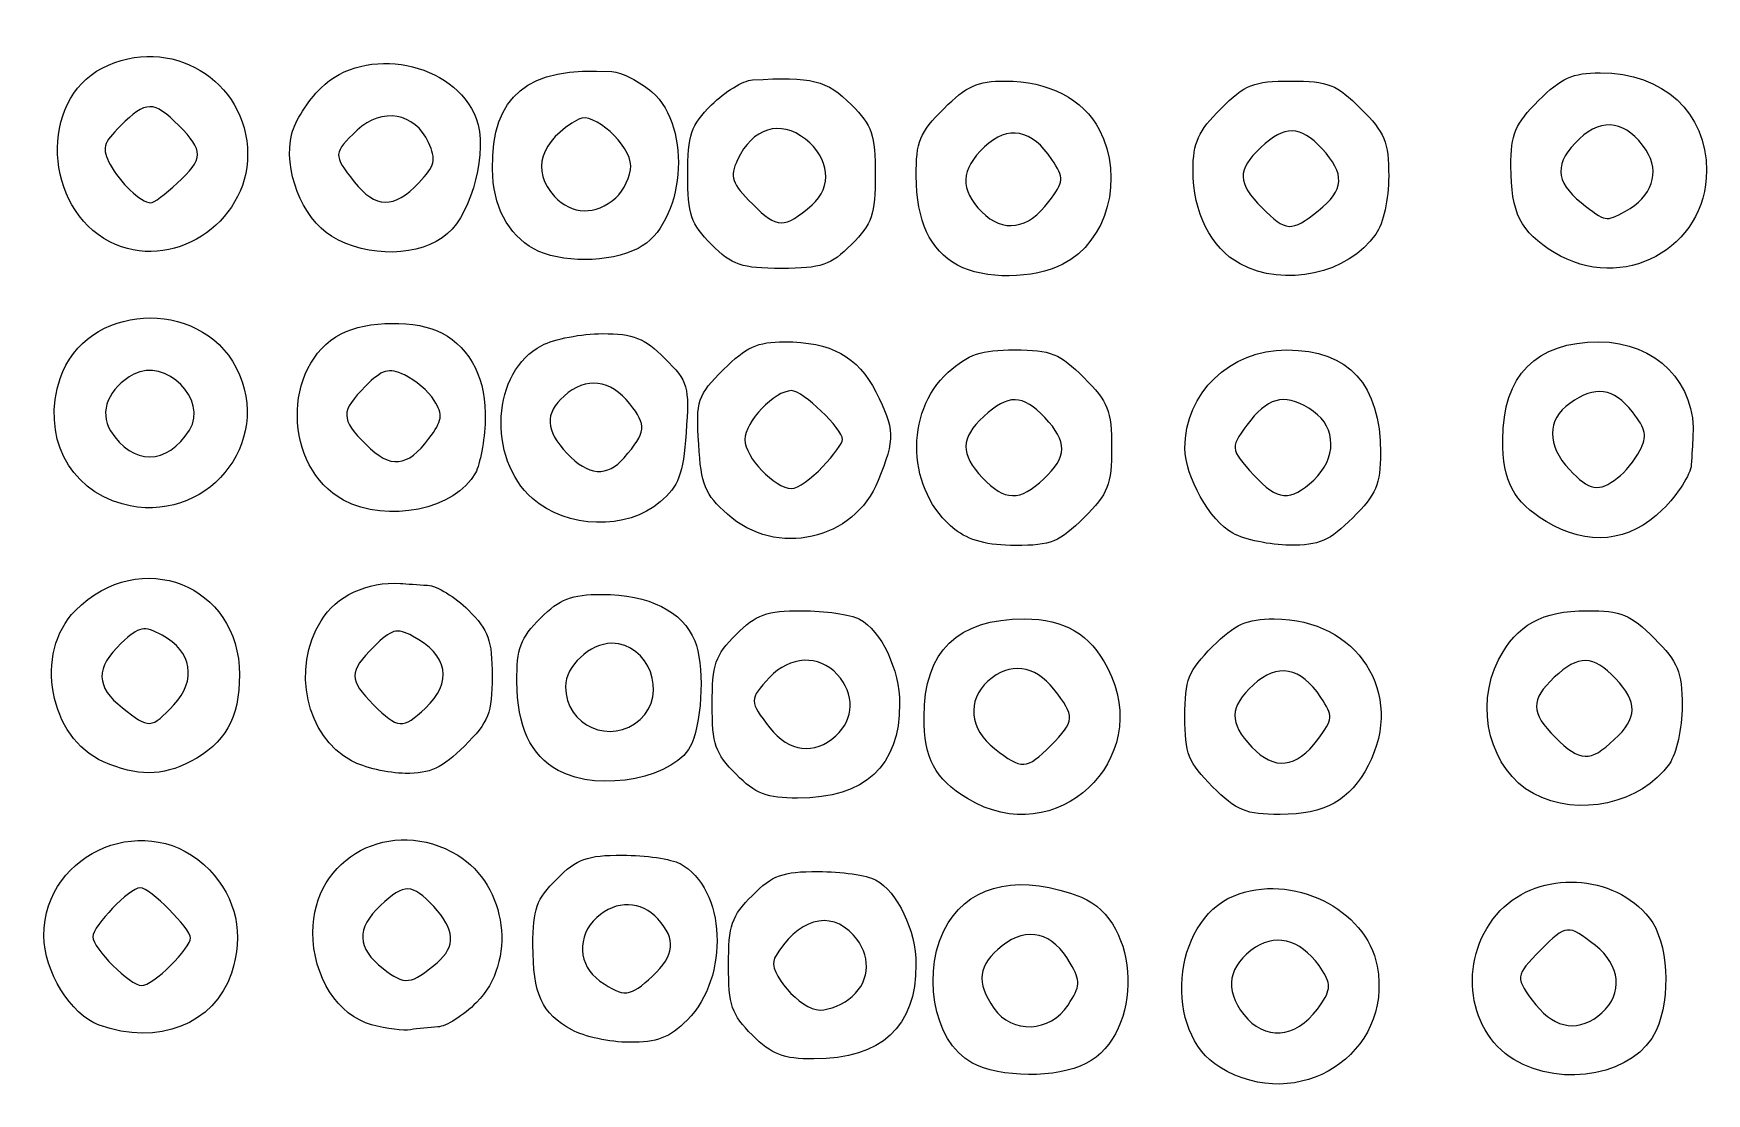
# Model space of a CAD drawing. Extents: x -1 to 2559, y 1 to 1442.
# Drawn here: x 194.4 to 468.1, y 439.7 to 613.1 of the extents above; entities that cross this region are included whole.
import ezdxf

# ---------------------------------------------------------------- set-up
doc = ezdxf.new("R2010")
doc.units = 0
doc.layers.get('0').update_dxf_attribs({"linetype": 'CONTINUOUS'})
doc.layers.add('IMAGE', color=7, linetype='CONTINUOUS')

# ---------------------------------------------------------------- blocks, each defined once
blk = doc.blocks.new('wave')
at = {"layer": 'IMAGE', "color": 7}
for points in [[(-684.96, -1021.35), (-684.96, -1021.35)], [(-581.1, -1024.87), (-581.1, -1024.87)], [(-626.62, -1032.09), (-626.62, -1032.09)], [(-697.02, -1116), (-697.02, -1116)]]:
    blk.add_lwpolyline(points, dxfattribs=at)
for points in [[(-645.45, -1021.3), (-645.45, -1021.3)], [(-613.21, -1023.74), (-613.21, -1023.74)], [(-542.37, -1024.36), (-542.37, -1024.36)], [(-498.28, -1025.85), (-498.28, -1025.85)], [(-448.05, -1025.92), (-448.05, -1025.92)], [(-695.97, -1030.93), (-695.97, -1030.93)], [(-659.7, -1030.01), (-659.7, -1030.01)], [(-597.54, -1031.39), (-597.54, -1031.39)], [(-511.09, -1034.53), (-511.09, -1034.53)], [(-459.69, -1032.68), (-459.69, -1032.68)], [(-557.29, -1034.76), (-557.29, -1034.76)], [(-682.94, -1061.72), (-682.94, -1061.72)], [(-643.79, -1063.13), (-643.79, -1063.13)], [(-611.85, -1066.28), (-611.85, -1066.28)], [(-579.37, -1067.75), (-579.37, -1067.75)], [(-543.19, -1069.72), (-543.19, -1069.72)], [(-499.02, -1069.9), (-499.02, -1069.9)], [(-449.32, -1069.57), (-449.32, -1069.57)], [(-693.94, -1073.82), (-693.94, -1073.82)], [(-657.75, -1073.2), (-657.75, -1073.2)], [(-626.83, -1072.95), (-626.83, -1072.95)], [(-594.96, -1075.5), (-594.96, -1075.5)], [(-557.74, -1077.99), (-557.74, -1077.99)], [(-461.02, -1076.68), (-461.02, -1076.68)], [(-512.26, -1078.61), (-512.26, -1078.61)], [(-685.51, -1106.69), (-685.51, -1106.69)], [(-644.35, -1107.23), (-644.35, -1107.23)], [(-609.21, -1109.08), (-609.21, -1109.08)], [(-577.21, -1111.74), (-577.21, -1111.74)], [(-542.04, -1113.34), (-542.04, -1113.34)], [(-498.37, -1112.36), (-498.37, -1112.36)], [(-449.86, -1112.38), (-449.86, -1112.38)], [(-656.42, -1115.86), (-656.42, -1115.86)], [(-622.62, -1117.42), (-622.62, -1117.42)], [(-593.54, -1118.05), (-593.54, -1118.05)], [(-555.69, -1122.02), (-555.69, -1122.02)], [(-515.57, -1120.08), (-515.57, -1120.08)], [(-463.09, -1121.2), (-463.09, -1121.2)], [(-686.04, -1149.34), (-686.04, -1149.34)], [(-642.44, -1148.87), (-642.44, -1148.87)], [(-607.19, -1151.05), (-607.19, -1151.05)], [(-574.54, -1154.41), (-574.54, -1154.41)], [(-539.21, -1155.8), (-539.21, -1155.8)], [(-498.44, -1156.46), (-498.44, -1156.46)], [(-451.88, -1157.08), (-451.88, -1157.08)], [(-697.72, -1159.08), (-697.72, -1159.08)], [(-653.15, -1159.02), (-653.15, -1159.02)], [(-620.4, -1159.87), (-620.4, -1159.87)], [(-590.87, -1160.72), (-590.87, -1160.72)], [(-554.96, -1165.26), (-554.96, -1165.26)], [(-466.3, -1164.71), (-466.3, -1164.71)], [(-514.39, -1165.99), (-514.39, -1165.99)]]:
    blk.add_lwpolyline(points, close=True, dxfattribs=at)
for points in [[(-697.22, -1002.5), (-686.27, -996.84), (-673.44, -1004.46), (-673.44, -1016.62)], [(-661.47, -1005.78), (-654.29, -998.6), (-639.57, -1001.49), (-636.04, -1010.78)], [(-695.97, -1030.93), (-706.79, -1025.37), (-707.56, -1007.85), (-697.22, -1002.5)], [(-633.39, -1019.04), (-633.51, -1006.96), (-627.67, -1002.2), (-613.84, -1003.09)], [(-613.84, -1003.09), (-612.24, -1003.2), (-609.29, -1004.69), (-607.29, -1006.4)], [(-597.54, -1008.51), (-595.4, -1006.37), (-592.4, -1004.54), (-590.87, -1004.45)], [(-590.87, -1004.45), (-581.09, -1003.86), (-578.73, -1004.46), (-574.67, -1008.51)], [(-462.24, -1007.82), (-458.54, -1004.12), (-456.69, -1003.28), (-452.17, -1003.28)], [(-452.17, -1003.28), (-441.82, -1003.28), (-434.77, -1009.77), (-434.77, -1019.28)], [(-666.21, -1013.23), (-665.71, -1011.24), (-663.58, -1007.88), (-661.47, -1005.78)], [(-607.29, -1006.4), (-600.57, -1012.18), (-601.98, -1028.09), (-609.56, -1032.01)], [(-559.57, -1009.15), (-555.87, -1005.45), (-554.02, -1004.62), (-549.5, -1004.62)], [(-549.5, -1004.62), (-542.45, -1004.62), (-536.7, -1007.59), (-534.13, -1012.57)], [(-514.24, -1009.15), (-510.24, -1005.16), (-508.88, -1004.62), (-502.77, -1004.62)], [(-502.77, -1004.62), (-496.66, -1004.62), (-495.3, -1005.16), (-491.3, -1009.15)], [(-684.71, -1011.89), (-688.81, -1007.79), (-690.07, -1007.8), (-694.22, -1011.94)], [(-643.84, -1014.67), (-646.05, -1009.8), (-651.47, -1008.89), (-655.51, -1012.69)], [(-610.77, -1018.51), (-610.77, -1015.09), (-616.93, -1009.53), (-619.26, -1010.84)], [(-601.44, -1019.95), (-601.44, -1013.39), (-600.93, -1011.9), (-597.54, -1008.51)], [(-574.67, -1008.51), (-571.28, -1011.9), (-570.77, -1013.39), (-570.77, -1019.95)], [(-564.06, -1020.15), (-564.1, -1014.54), (-563.5, -1013.08), (-559.57, -1009.15)], [(-518.77, -1019.22), (-518.77, -1014.7), (-517.94, -1012.85), (-514.24, -1009.15)], [(-491.3, -1009.15), (-487.39, -1013.07), (-486.77, -1014.57), (-486.77, -1020.19)], [(-466.77, -1018.57), (-466.77, -1013.27), (-466.1, -1011.68), (-462.24, -1007.82)], [(-694.22, -1011.94), (-697.1, -1014.82), (-697.33, -1015.67), (-695.94, -1018.27)], [(-684.96, -1021.35), (-680.61, -1017.31), (-680.57, -1016.03), (-684.71, -1011.89)], [(-655.51, -1012.69), (-659.47, -1016.4), (-659.48, -1016.68), (-656.01, -1021.1)], [(-636.04, -1010.78), (-634.11, -1015.85), (-636.67, -1026.09), (-640.73, -1029.59)], [(-619.26, -1010.84), (-625.62, -1014.42), (-627.12, -1019.21), (-623.23, -1023.51)], [(-582.19, -1014.12), (-586.31, -1010.88), (-590.92, -1012.29), (-593.3, -1017.52)], [(-541.86, -1017.46), (-545.1, -1012.52), (-549.04, -1011.78), (-552.88, -1015.39)], [(-534.13, -1012.57), (-529.99, -1020.56), (-532.76, -1030.82), (-540.06, -1034.59)], [(-497.67, -1015.7), (-501.28, -1011.85), (-503.74, -1011.81), (-507.68, -1015.51)], [(-444.64, -1015.96), (-447.77, -1011.18), (-451.75, -1010.49), (-455.55, -1014.06)], [(-659.7, -1030.01), (-664.56, -1027.04), (-667.67, -1019.04), (-666.21, -1013.23)], [(-645.45, -1021.3), (-642.78, -1018.46), (-642.55, -1017.5), (-643.84, -1014.67)], [(-581.1, -1024.87), (-577.75, -1021.99), (-578.23, -1017.23), (-582.19, -1014.12)], [(-552.88, -1015.39), (-556.83, -1019.09), (-556.97, -1022.41), (-553.35, -1026.03)], [(-455.55, -1014.06), (-459.71, -1017.97), (-459.63, -1021.08), (-455.26, -1024.52)], [(-673.44, -1016.62), (-673.44, -1028.07), (-686.01, -1036.05), (-695.97, -1030.93)], [(-593.3, -1017.52), (-594.61, -1020.39), (-594.3, -1021.29), (-590.8, -1024.79)], [(-542.37, -1024.36), (-539.86, -1020.99), (-539.83, -1020.56), (-541.86, -1017.46)], [(-507.68, -1015.51), (-511.61, -1019.2), (-511.57, -1021.27), (-507.5, -1025.34)], [(-498.28, -1025.85), (-494.01, -1022.49), (-493.85, -1019.77), (-497.67, -1015.7)], [(-448.05, -1025.92), (-443.67, -1023.57), (-442.29, -1019.55), (-444.64, -1015.96)], [(-695.94, -1018.27), (-694.38, -1021.21), (-690.92, -1024.49), (-689.3, -1024.57)], [(-626.62, -1032.09), (-630.89, -1029.73), (-633.33, -1025.01), (-633.39, -1019.04)], [(-613.21, -1023.74), (-611.87, -1022.53), (-610.77, -1020.17), (-610.77, -1018.51)], [(-597.54, -1031.39), (-600.93, -1028), (-601.44, -1026.5), (-601.44, -1019.95)], [(-570.77, -1019.95), (-570.77, -1026.5), (-571.28, -1028), (-574.67, -1031.39)], [(-557.29, -1034.76), (-561.85, -1032.23), (-564, -1027.58), (-564.06, -1020.15)], [(-511.09, -1034.53), (-515.84, -1031.95), (-518.77, -1026.12), (-518.77, -1019.22)], [(-486.77, -1020.19), (-486.77, -1023.92), (-487.66, -1027.95), (-488.85, -1029.66)], [(-459.69, -1032.68), (-465.2, -1029.32), (-466.77, -1026.19), (-466.77, -1018.57)], [(-434.77, -1019.28), (-434.77, -1032.05), (-448.56, -1039.47), (-459.69, -1032.68)], [(-689.3, -1024.57), (-688.86, -1024.6), (-686.91, -1023.14), (-684.96, -1021.35)], [(-656.01, -1021.1), (-652.55, -1025.5), (-649.45, -1025.56), (-645.45, -1021.3)], [(-623.23, -1023.51), (-620.49, -1026.54), (-616.41, -1026.64), (-613.21, -1023.74)], [(-590.8, -1024.79), (-586.77, -1028.82), (-585.71, -1028.83), (-581.1, -1024.87)], [(-553.35, -1026.03), (-549.84, -1029.54), (-545.76, -1028.92), (-542.37, -1024.36)], [(-507.5, -1025.34), (-503.52, -1029.32), (-502.75, -1029.36), (-498.28, -1025.85)], [(-455.26, -1024.52), (-451.18, -1027.73), (-451.36, -1027.69), (-448.05, -1025.92)], [(-640.73, -1029.59), (-645.21, -1033.44), (-653.75, -1033.63), (-659.7, -1030.01)], [(-586.1, -1035.28), (-592.66, -1035.28), (-594.15, -1034.77), (-597.54, -1031.39)], [(-574.67, -1031.39), (-578.06, -1034.77), (-579.55, -1035.28), (-586.1, -1035.28)], [(-488.85, -1029.66), (-493.43, -1036.2), (-503.82, -1038.47), (-511.09, -1034.53)], [(-609.56, -1032.01), (-614.19, -1034.41), (-622.38, -1034.44), (-626.62, -1032.09)], [(-540.06, -1034.59), (-544.84, -1037.06), (-552.99, -1037.14), (-557.29, -1034.76)], [(-704.1, -1053.27), (-700.05, -1041), (-681.34, -1039.87), (-675.31, -1051.52)], [(-658.15, -1045.98), (-654, -1043.76), (-645.66, -1043.69), (-641.63, -1045.85)], [(-657.75, -1073.2), (-667.63, -1067.83), (-667.88, -1051.18), (-658.15, -1045.98)], [(-641.63, -1045.85), (-636.89, -1048.38), (-634.32, -1053.59), (-634.57, -1060.16)], [(-626.83, -1072.95), (-634.34, -1066.24), (-633.48, -1052.11), (-625.32, -1047.89)], [(-625.32, -1047.89), (-623.25, -1046.82), (-618.79, -1045.95), (-615.4, -1045.95)], [(-615.4, -1045.95), (-610.31, -1045.95), (-608.53, -1046.66), (-605.18, -1050)], [(-595.57, -1051.82), (-591.91, -1048.15), (-590, -1047.28), (-585.63, -1047.28)], [(-585.63, -1047.28), (-578.01, -1047.28), (-573.62, -1049.69), (-570.66, -1055.49)], [(-468.1, -1063.3), (-468.1, -1052.82), (-462.66, -1047.28), (-452.37, -1047.29)], [(-452.37, -1047.29), (-443.04, -1047.3), (-436.36, -1054.1), (-436.99, -1062.95)], [(-682.94, -1061.72), (-679.86, -1056.79), (-686.85, -1049.81), (-692.07, -1052.6)], [(-605.18, -1050), (-601.37, -1053.81), (-601.16, -1054.54), (-601.71, -1062.2)], [(-558.83, -1052.28), (-555.5, -1049.3), (-553.46, -1048.62), (-547.95, -1048.62)], [(-547.95, -1048.62), (-542.02, -1048.62), (-540.6, -1049.18), (-536.64, -1053.15)], [(-520.1, -1064.7), (-520.1, -1055.65), (-512.82, -1048.62), (-503.44, -1048.62)], [(-503.44, -1048.62), (-493.26, -1048.62), (-488.1, -1054.28), (-488.1, -1065.48)], [(-693.94, -1073.82), (-702.83, -1071.36), (-707.17, -1062.58), (-704.1, -1053.27)], [(-692.07, -1052.6), (-696.17, -1054.79), (-697.79, -1058.75), (-695.87, -1061.83)], [(-675.31, -1051.52), (-668.95, -1063.84), (-680.41, -1077.56), (-693.94, -1073.82)], [(-647.76, -1052.71), (-650.4, -1051.51), (-651.41, -1051.8), (-654.16, -1054.56)], [(-642.91, -1056.89), (-643.85, -1055.38), (-646.04, -1053.5), (-647.76, -1052.71)], [(-610.89, -1057.44), (-614.03, -1053.44), (-618.13, -1052.96), (-621.67, -1056.16)], [(-599.65, -1064.04), (-600.09, -1056.81), (-599.85, -1056.09), (-595.57, -1051.82)], [(-557.74, -1077.99), (-565.57, -1071.84), (-566.12, -1058.8), (-558.83, -1052.28)], [(-536.64, -1053.15), (-532.64, -1057.14), (-532.1, -1058.51), (-532.1, -1064.62)], [(-654.16, -1054.56), (-658.27, -1058.66), (-658.26, -1059.92), (-654.07, -1064.1)], [(-621.67, -1056.16), (-624.88, -1059.06), (-624.74, -1061.76), (-621.2, -1065.53)], [(-584.46, -1055.28), (-587.22, -1055.28), (-592.1, -1060.39), (-592.1, -1063.28)], [(-576.1, -1063.28), (-576.1, -1061.53), (-582.63, -1055.28), (-584.46, -1055.28)], [(-570.66, -1055.49), (-567.55, -1061.6), (-567.51, -1063.07), (-570.27, -1069.97)], [(-543, -1059.7), (-546.62, -1055.85), (-549.07, -1055.81), (-553.02, -1059.51)], [(-499.07, -1058.69), (-503.32, -1055.72), (-506.18, -1056.12), (-509.34, -1060.13)], [(-446.9, -1058.76), (-450.02, -1054.78), (-452.9, -1054.39), (-457.14, -1057.36)], [(-643.79, -1063.13), (-641.57, -1060.16), (-641.44, -1059.24), (-642.91, -1056.89)], [(-611.85, -1066.28), (-608.23, -1062.07), (-608.11, -1060.97), (-610.89, -1057.44)], [(-499.02, -1069.9), (-495.26, -1066.39), (-495.28, -1061.34), (-499.07, -1058.69)], [(-457.14, -1057.36), (-460.9, -1059.99), (-460.92, -1064.24), (-457.2, -1068.2)], [(-445.68, -1065.09), (-444.43, -1062.74), (-444.65, -1061.61), (-446.9, -1058.76)], [(-695.87, -1061.83), (-692.28, -1067.57), (-686.56, -1067.52), (-682.94, -1061.72)], [(-634.57, -1060.16), (-634.7, -1063.47), (-635.41, -1067.32), (-636.16, -1068.72)], [(-553.02, -1059.51), (-556.86, -1063.13), (-556.91, -1065.59), (-553.2, -1069.53)], [(-543.19, -1069.72), (-539.34, -1066.1), (-539.3, -1063.65), (-543, -1059.7)], [(-509.34, -1060.13), (-512.81, -1064.54), (-512.8, -1064.81), (-508.83, -1069.09)], [(-654.07, -1064.1), (-650.07, -1068.11), (-647.3, -1067.85), (-643.79, -1063.13)], [(-601.71, -1062.2), (-602.21, -1069.03), (-602.89, -1070.86), (-605.94, -1073.48)], [(-594.96, -1075.5), (-598.62, -1072.23), (-599.25, -1070.7), (-599.65, -1064.04)], [(-592.1, -1063.28), (-592.1, -1066.17), (-587.22, -1071.28), (-584.46, -1071.28)], [(-579.37, -1067.75), (-577.57, -1065.81), (-576.1, -1063.8), (-576.1, -1063.28)], [(-532.1, -1064.62), (-532.1, -1070.72), (-532.64, -1072.09), (-536.64, -1076.08)], [(-512.26, -1078.61), (-516.02, -1076.57), (-520.1, -1069.32), (-520.1, -1064.7)], [(-461.02, -1076.68), (-466.41, -1073.4), (-468.1, -1070.19), (-468.1, -1063.3)], [(-436.99, -1062.95), (-437.05, -1063.87), (-437.18, -1065.88), (-437.27, -1067.42)], [(-621.2, -1065.53), (-617.75, -1069.21), (-614.58, -1069.47), (-611.85, -1066.28)], [(-488.1, -1065.48), (-488.1, -1070.6), (-488.81, -1072.25), (-492.64, -1076.08)], [(-449.32, -1069.57), (-448.16, -1068.68), (-446.52, -1066.66), (-445.68, -1065.09)], [(-437.27, -1067.42), (-437.36, -1068.96), (-439.48, -1072.26), (-441.97, -1074.75)], [(-636.16, -1068.72), (-639.36, -1074.71), (-650.66, -1077.05), (-657.75, -1073.2)], [(-570.27, -1069.97), (-574.2, -1079.8), (-586.96, -1082.65), (-594.96, -1075.5)], [(-584.46, -1071.28), (-583.46, -1071.28), (-581.17, -1069.69), (-579.37, -1067.75)], [(-553.2, -1069.53), (-549.59, -1073.38), (-547.13, -1073.42), (-543.19, -1069.72)], [(-508.83, -1069.09), (-504.91, -1073.33), (-502.88, -1073.49), (-499.02, -1069.9)], [(-457.2, -1068.2), (-453.95, -1071.66), (-452.39, -1071.93), (-449.32, -1069.57)], [(-605.94, -1073.48), (-611.37, -1078.15), (-621.3, -1077.89), (-626.83, -1072.95)], [(-441.97, -1074.75), (-447.35, -1080.13), (-454.22, -1080.83), (-461.02, -1076.68)], [(-547.79, -1080.62), (-552.35, -1080.62), (-555.45, -1079.8), (-557.74, -1077.99)], [(-536.64, -1076.08), (-540.57, -1080.02), (-542.04, -1080.62), (-547.79, -1080.62)], [(-492.64, -1076.08), (-496.43, -1079.88), (-498.11, -1080.61), (-502.97, -1080.56)], [(-701.61, -1091.25), (-691.01, -1080.65), (-674.77, -1087.01), (-674.77, -1101.75)], [(-502.97, -1080.56), (-506.16, -1080.53), (-510.34, -1079.66), (-512.26, -1078.61)], [(-661.43, -1092.92), (-658.96, -1088.87), (-653.81, -1086.45), (-648.44, -1086.83)], [(-648.44, -1086.83), (-647.52, -1086.9), (-645.52, -1087.02), (-644, -1087.12)], [(-644, -1087.12), (-642.48, -1087.21), (-639.48, -1089.04), (-637.33, -1091.18)], [(-625.54, -1092.51), (-622.35, -1089.33), (-620.51, -1088.62), (-615.47, -1088.62)], [(-615.47, -1088.62), (-607.78, -1088.62), (-602.27, -1091.37), (-600.29, -1096.22)], [(-697.02, -1116), (-705.88, -1112.14), (-708.48, -1098.12), (-701.61, -1091.25)], [(-637.33, -1091.18), (-634.03, -1094.48), (-633.44, -1096.13), (-633.44, -1101.98)], [(-593.54, -1095.18), (-590.24, -1091.88), (-588.59, -1091.28), (-582.79, -1091.28)], [(-582.79, -1091.28), (-579.01, -1091.28), (-574.77, -1091.9), (-573.36, -1092.66)], [(-468.78, -1099.3), (-465.82, -1093.58), (-461.68, -1091.28), (-454.34, -1091.28)], [(-454.34, -1091.28), (-448.72, -1091.28), (-447.22, -1091.9), (-443.3, -1095.82)], [(-687.41, -1095.3), (-690.45, -1093.67), (-691.1, -1093.8), (-694.11, -1096.62)], [(-656.42, -1115.86), (-663.91, -1111.8), (-666.29, -1100.88), (-661.43, -1092.92)], [(-646.45, -1095.43), (-649.04, -1094.06), (-649.91, -1094.3), (-652.78, -1097.17)], [(-629.39, -1102.85), (-629.43, -1097.48), (-628.79, -1095.77), (-625.54, -1092.51)], [(-573.36, -1092.66), (-569.8, -1094.56), (-566.77, -1100.92), (-566.77, -1106.49)], [(-562.77, -1108.64), (-562.77, -1097.9), (-557.35, -1092.62), (-546.34, -1092.62)], [(-546.34, -1092.62), (-539.86, -1092.62), (-535.61, -1095.12), (-532.76, -1100.63)], [(-515.57, -1097.15), (-511.87, -1093.45), (-510.02, -1092.62), (-505.5, -1092.62)], [(-505.5, -1092.62), (-491.85, -1092.62), (-484.01, -1104.83), (-490.1, -1116.6)], [(-694.11, -1096.62), (-698.38, -1100.63), (-698.32, -1103.73), (-693.92, -1107.19)], [(-685.51, -1106.69), (-681.74, -1102.68), (-682.53, -1097.91), (-687.41, -1095.3)], [(-652.78, -1097.17), (-656.92, -1101.31), (-656.93, -1102.58), (-652.83, -1106.68)], [(-644.35, -1107.23), (-639.82, -1103.01), (-640.62, -1098.5), (-646.45, -1095.43)], [(-613.87, -1096.62), (-617.44, -1096.62), (-621.44, -1100.37), (-621.44, -1103.72)], [(-609.21, -1109.08), (-604.65, -1104.95), (-607.76, -1096.62), (-613.87, -1096.62)], [(-600.29, -1096.22), (-598.74, -1100), (-598.99, -1108.64), (-600.78, -1113)], [(-597.44, -1106.62), (-597.44, -1100.06), (-596.93, -1098.57), (-593.54, -1095.18)], [(-520.1, -1108.62), (-520.1, -1102.51), (-519.56, -1101.14), (-515.57, -1097.15)], [(-443.3, -1095.82), (-439.39, -1099.73), (-438.77, -1101.23), (-438.77, -1106.85)], [(-576.98, -1101.72), (-579.95, -1098.44), (-584.74, -1098.65), (-588.05, -1102.2)], [(-541.53, -1104.13), (-544.69, -1100.11), (-548.79, -1099.62), (-552.33, -1102.82)], [(-497.86, -1105.46), (-501.1, -1100.52), (-505.04, -1099.78), (-508.88, -1103.39)], [(-463.09, -1121.2), (-470.13, -1117.37), (-472.81, -1107.09), (-468.78, -1099.3)], [(-449.67, -1102.37), (-453.28, -1098.52), (-455.74, -1098.48), (-459.68, -1102.18)], [(-674.77, -1101.75), (-674.77, -1108.85), (-677.13, -1113.03), (-682.78, -1115.96)], [(-633.44, -1101.98), (-633.44, -1108.05), (-633.98, -1109.43), (-637.97, -1113.42)], [(-622.62, -1117.42), (-627.18, -1114.9), (-629.34, -1110.25), (-629.39, -1102.85)], [(-588.05, -1102.2), (-591.42, -1105.81), (-591.41, -1106.1), (-588.01, -1110.44)], [(-577.21, -1111.74), (-574.18, -1109), (-574.08, -1104.92), (-576.98, -1101.72)], [(-552.33, -1102.82), (-555.81, -1105.97), (-555.35, -1110.63), (-551.26, -1113.85)], [(-532.76, -1100.63), (-524.97, -1115.69), (-541.21, -1130.84), (-555.69, -1122.02)], [(-459.68, -1102.18), (-463.61, -1105.87), (-463.57, -1107.94), (-459.5, -1112.01)], [(-449.86, -1112.38), (-446.01, -1108.77), (-445.96, -1106.31), (-449.67, -1102.37)], [(-621.44, -1103.72), (-621.44, -1110.11), (-613.97, -1113.38), (-609.21, -1109.08)], [(-542.04, -1113.34), (-538.06, -1109.36), (-538.02, -1108.59), (-541.53, -1104.13)], [(-508.88, -1103.39), (-512.88, -1107.14), (-512.94, -1109.55), (-509.15, -1113.59)], [(-498.37, -1112.36), (-495.86, -1108.99), (-495.83, -1108.56), (-497.86, -1105.46)], [(-693.92, -1107.19), (-689.51, -1110.66), (-689.22, -1110.64), (-685.51, -1106.69)], [(-652.83, -1106.68), (-648.86, -1110.65), (-648.08, -1110.7), (-644.35, -1107.23)], [(-593.54, -1118.05), (-596.93, -1114.66), (-597.44, -1113.17), (-597.44, -1106.62)], [(-566.77, -1106.49), (-566.77, -1116.73), (-572.4, -1121.95), (-583.47, -1121.95)], [(-438.77, -1106.85), (-438.77, -1110.59), (-439.66, -1114.62), (-440.85, -1116.33)], [(-588.01, -1110.44), (-584.85, -1114.45), (-580.75, -1114.95), (-577.21, -1111.74)], [(-555.69, -1122.02), (-561.07, -1118.73), (-562.77, -1115.52), (-562.77, -1108.64)], [(-515.57, -1120.08), (-519.56, -1116.09), (-520.1, -1114.72), (-520.1, -1108.62)], [(-637.97, -1113.42), (-641.59, -1117.04), (-643.54, -1117.94), (-647.64, -1117.9)], [(-600.78, -1113), (-603.07, -1118.58), (-615.87, -1121.17), (-622.62, -1117.42)], [(-551.26, -1113.85), (-546.79, -1117.36), (-546.02, -1117.32), (-542.04, -1113.34)], [(-509.15, -1113.59), (-505.5, -1117.47), (-501.86, -1117.06), (-498.37, -1112.36)], [(-459.5, -1112.01), (-455.47, -1116.03), (-453.81, -1116.1), (-449.86, -1112.38)], [(-682.78, -1115.96), (-687.51, -1118.4), (-691.46, -1118.41), (-697.02, -1116)], [(-647.64, -1117.9), (-650.46, -1117.87), (-654.41, -1116.95), (-656.42, -1115.86)], [(-490.1, -1116.6), (-493.05, -1122.32), (-497.19, -1124.62), (-504.53, -1124.62)], [(-440.85, -1116.33), (-445.43, -1122.86), (-455.82, -1125.14), (-463.09, -1121.2)], [(-583.47, -1121.95), (-588.51, -1121.95), (-590.35, -1121.24), (-593.54, -1118.05)], [(-504.53, -1124.62), (-510.15, -1124.62), (-511.65, -1124), (-515.57, -1120.08)], [(-706.77, -1144.46), (-706.75, -1130.49), (-689.38, -1123.57), (-679.69, -1133.68)], [(-662.77, -1143.91), (-662.78, -1131.62), (-649.84, -1124.72), (-639.07, -1131.29)], [(-639.07, -1131.29), (-630.97, -1136.23), (-629.37, -1148.76), (-636, -1155.39)], [(-622.87, -1135.18), (-619.58, -1131.88), (-617.92, -1131.28), (-612.12, -1131.28)], [(-612.12, -1131.28), (-608.35, -1131.28), (-604.11, -1131.9), (-602.7, -1132.66)], [(-602.7, -1132.66), (-595.17, -1136.68), (-594.51, -1151.23), (-601.53, -1158.25)], [(-679.69, -1133.68), (-675.27, -1138.3), (-674, -1144.26), (-676.1, -1150.6)], [(-643, -1139.7), (-646.59, -1135.88), (-647.79, -1135.86), (-651.68, -1139.51)], [(-626.77, -1145.93), (-626.77, -1140.13), (-626.17, -1138.48), (-622.87, -1135.18)], [(-590.87, -1137.85), (-587.58, -1134.55), (-585.92, -1133.95), (-580.12, -1133.95)], [(-580.12, -1133.95), (-576.35, -1133.95), (-572.11, -1134.57), (-570.7, -1135.32)], [(-570.7, -1135.32), (-567.14, -1137.23), (-564.1, -1143.59), (-564.1, -1149.15)], [(-558.82, -1142.33), (-554.89, -1135.9), (-546.68, -1134.33), (-537.04, -1138.17)], [(-512.14, -1137.96), (-502.68, -1134.04), (-490.42, -1140.03), (-488.65, -1149.43)], [(-468.51, -1140.35), (-462.1, -1133.65), (-449.87, -1134.26), (-444.12, -1141.56)], [(-691.01, -1136.62), (-692.72, -1136.62), (-698.77, -1142.86), (-698.77, -1144.62)], [(-682.77, -1144.86), (-682.77, -1143.28), (-689.44, -1136.62), (-691.01, -1136.62)], [(-606.31, -1141.72), (-609.05, -1138.69), (-613.13, -1138.59), (-616.33, -1141.49)], [(-594.77, -1149.28), (-594.77, -1142.73), (-594.26, -1141.24), (-590.87, -1137.85)], [(-537.04, -1138.17), (-527.27, -1142.07), (-526.77, -1160.45), (-536.3, -1165.38)], [(-514.39, -1165.99), (-523.73, -1160.3), (-522.28, -1142.16), (-512.14, -1137.96)], [(-651.68, -1139.51), (-655.71, -1143.3), (-655.59, -1146.45), (-651.28, -1149.83)], [(-642.44, -1148.87), (-639.32, -1146.2), (-639.5, -1143.43), (-643, -1139.7)], [(-574.31, -1144.39), (-578.18, -1140.11), (-583.58, -1141.68), (-587.22, -1148.13)], [(-466.3, -1164.71), (-474.31, -1159.83), (-475.43, -1147.56), (-468.51, -1140.35)], [(-653.15, -1159.02), (-658.69, -1157.54), (-662.76, -1151.14), (-662.77, -1143.91)], [(-616.33, -1141.49), (-619.65, -1144.49), (-619.4, -1149.36), (-615.81, -1151.87)], [(-607.19, -1151.05), (-603.54, -1147.62), (-603.3, -1145.05), (-606.31, -1141.72)], [(-554.96, -1165.26), (-561.4, -1161.76), (-563.41, -1149.86), (-558.82, -1142.33)], [(-538.85, -1148.94), (-541.7, -1143.93), (-545.89, -1142.87), (-550.02, -1146.12)], [(-497.58, -1150.21), (-500.58, -1145.4), (-504.82, -1143.91), (-508.53, -1146.34)], [(-452.95, -1146.05), (-457.4, -1142.54), (-457.69, -1142.57), (-461.92, -1146.8)], [(-444.12, -1141.56), (-441.05, -1145.47), (-440.51, -1154.47), (-443.03, -1159.99)], [(-697.72, -1159.08), (-702.35, -1157.39), (-706.77, -1150.25), (-706.77, -1144.46)], [(-698.77, -1144.62), (-698.77, -1146.5), (-692.66, -1152.62), (-690.77, -1152.62)], [(-686.04, -1149.34), (-684.24, -1147.54), (-682.77, -1145.52), (-682.77, -1144.86)], [(-620.4, -1159.87), (-625.33, -1157.2), (-626.77, -1154.04), (-626.77, -1145.93)], [(-574.54, -1154.41), (-571.51, -1151.67), (-571.42, -1147.59), (-574.31, -1144.39)], [(-550.02, -1146.12), (-553.94, -1149.2), (-554.32, -1152.1), (-551.36, -1156.32)], [(-508.53, -1146.34), (-513.01, -1149.27), (-513.72, -1153.23), (-510.49, -1157.34)], [(-461.92, -1146.8), (-466.15, -1151.03), (-466.18, -1151.32), (-462.67, -1155.77)], [(-451.88, -1157.08), (-448.4, -1153.93), (-448.85, -1149.27), (-452.95, -1146.05)], [(-690.77, -1152.62), (-689.97, -1152.62), (-687.84, -1151.14), (-686.04, -1149.34)], [(-651.28, -1149.83), (-647.75, -1152.61), (-646.65, -1152.49), (-642.44, -1148.87)], [(-590.87, -1160.72), (-594.26, -1157.33), (-594.77, -1155.84), (-594.77, -1149.28)], [(-587.22, -1148.13), (-588.48, -1150.37), (-583.01, -1156.62), (-579.78, -1156.62)], [(-564.1, -1149.15), (-564.1, -1159.4), (-569.74, -1164.62), (-580.81, -1164.62)], [(-539.21, -1155.8), (-537.19, -1152.7), (-537.14, -1151.93), (-538.85, -1148.94)], [(-488.65, -1149.43), (-485.96, -1163.78), (-501.56, -1173.82), (-514.39, -1165.99)], [(-676.1, -1150.6), (-678.84, -1158.92), (-688.16, -1162.58), (-697.72, -1159.08)], [(-615.81, -1151.87), (-611.91, -1154.6), (-610.86, -1154.5), (-607.19, -1151.05)], [(-498.44, -1156.46), (-496.23, -1153.49), (-496.11, -1152.57), (-497.58, -1150.21)], [(-579.78, -1156.62), (-578.24, -1156.62), (-575.88, -1155.62), (-574.54, -1154.41)], [(-636, -1155.39), (-638.14, -1157.53), (-640.99, -1159.33), (-642.33, -1159.38)], [(-551.36, -1156.32), (-548.38, -1160.57), (-542.17, -1160.3), (-539.21, -1155.8)], [(-510.49, -1157.34), (-507.08, -1161.66), (-502.04, -1161.3), (-498.44, -1156.46)], [(-462.67, -1155.77), (-459.51, -1159.79), (-455.42, -1160.28), (-451.88, -1157.08)], [(-646.77, -1159.84), (-647.87, -1160.04), (-650.74, -1159.67), (-653.15, -1159.02)], [(-642.33, -1159.38), (-643.67, -1159.44), (-645.67, -1159.65), (-646.77, -1159.84)], [(-611, -1161.9), (-614.17, -1161.87), (-618.41, -1160.96), (-620.4, -1159.87)], [(-601.53, -1158.25), (-604.46, -1161.18), (-606.43, -1161.94), (-611, -1161.9)], [(-443.03, -1159.99), (-446.28, -1167.12), (-458.33, -1169.57), (-466.3, -1164.71)], [(-580.81, -1164.62), (-585.85, -1164.62), (-587.69, -1163.9), (-590.87, -1160.72)], [(-536.3, -1165.38), (-540.97, -1167.8), (-550.4, -1167.74), (-554.96, -1165.26)]]:
    blk.add_open_spline(points, degree=3, dxfattribs=at)

msp = doc.modelspace()

# ---------------------------------------------------------------- block references
at = {"linetype": 'Continuous'}
msp.add_blockref('wave', (902.91, 1609.95), dxfattribs=at)

doc.saveas('drawing.dxf')
